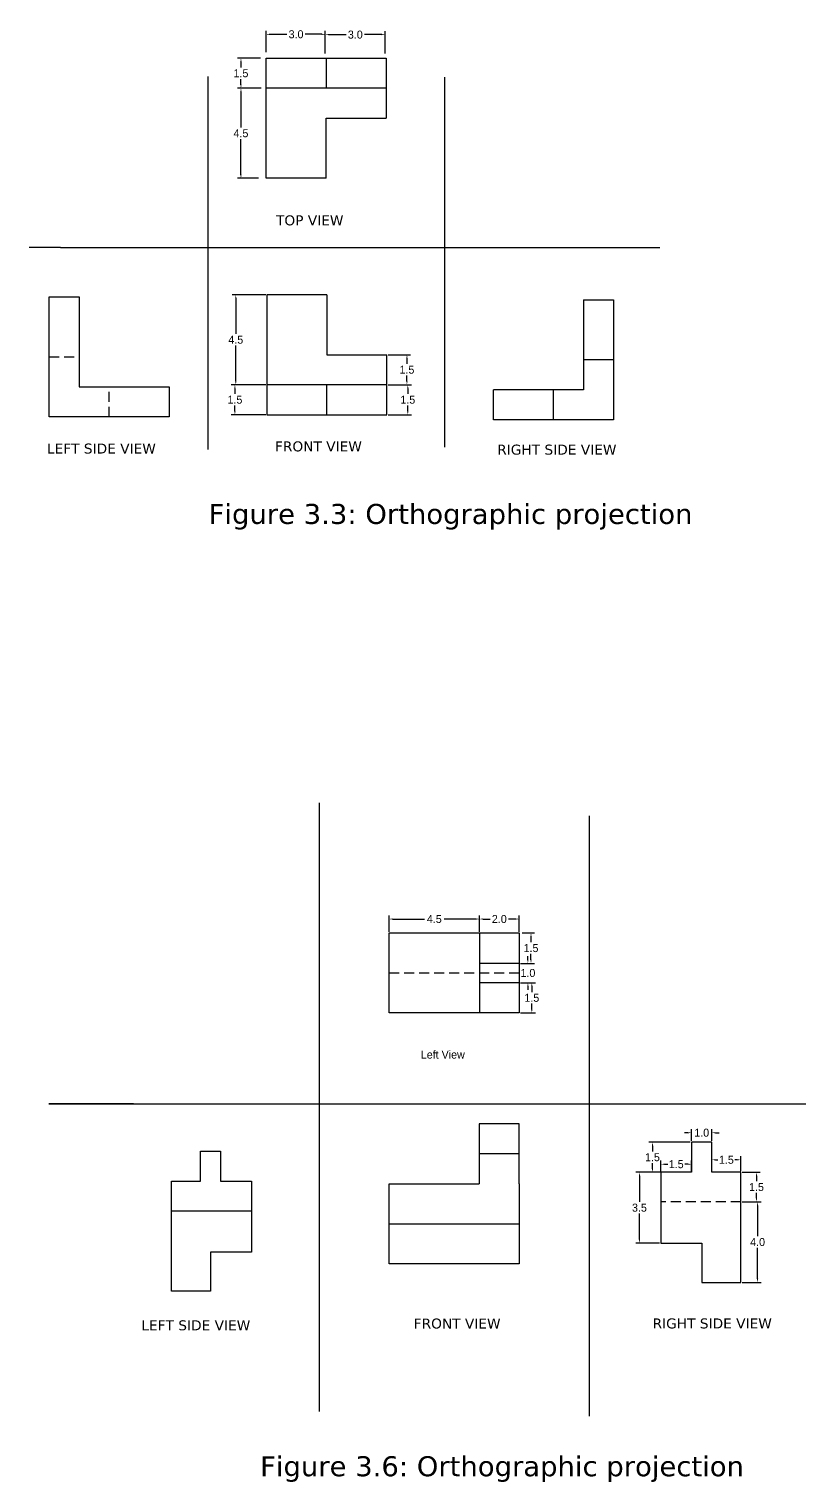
# Model space of a CAD drawing. Header units: feet. Extents: x 28 to 156, y -37 to 36.
# Drawn here: x 116.9 to 155.7, y -37 to 35.6 of the extents above; entities that cross this region are included whole.
import ezdxf

# ---------------------------------------------------------------- set-up
doc = ezdxf.new("R2010")
doc.units = ezdxf.units.FT
doc.header["$MEASUREMENT"] = 0
doc.linetypes.add('DASHED', pattern=[0.75, 0.5, -0.25])
doc.dimstyles.get("Standard").update_dxf_attribs({"dimtxt": 0.4, "dimasz": 0.18, "dimexe": 0.18, "dimexo": 0.0625, "dimgap": 0.09, "dimtad": 0, "dimtih": 1, "dimtoh": 1, "dimdec": 1, "dimzin": 0, "dimdsep": 46, "dimtxsty": 'Standard', "dimcen": 0.09, "dimadec": 0, "dimazin": 0, "dimtfac": 1, "dimtdec": 1, "dimtofl": 0, "dimtmove": 0, "dimatfit": 3, "dimfxl": 1, "dimtolj": 1, "dimtzin": 0, "dimarcsym": 0})

# ---------------------------------------------------------------- blocks, each defined once
blk = doc.blocks.new('*D15')
at = {"color": 0, "lineweight": -2}
for p, q in [((128.723, 34.473), (128.723, 35.543)), ((128.903, 35.363), (129.766, 35.363)), ((131.506, 35.363), (130.679, 35.363)), ((131.686, 34.474), (131.686, 35.543))]:
    blk.add_line(p, q, dxfattribs=at)
at = {"color": 0}
for points in [[(128.903, 35.393), (128.903, 35.333), (128.723, 35.363)], [(131.506, 35.393), (131.506, 35.333), (131.686, 35.363)]]:
    blk.add_solid(points, dxfattribs=at)
at = {"layer": 'Defpoints', "color": 0}
for p in [(131.686, 35.363), (128.723, 34.411), (131.686, 34.412)]:
    blk.add_point(p, dxfattribs=at)
at = {"color": 0, "insert": (130.223, 35.363), "char_height": 0.4, "attachment_point": 5}
blk.add_mtext('\\A1;3.0', dxfattribs=at)
blk = doc.blocks.new('*D16')
at = {"color": 0, "lineweight": -2}
for p, q in [((131.686, 34.412), (131.686, 35.527)), ((131.866, 35.347), (132.729, 35.347)), ((134.506, 35.347), (133.643, 35.347)), ((134.686, 34.412), (134.686, 35.527))]:
    blk.add_line(p, q, dxfattribs=at)
at = {"color": 0}
for points in [[(131.866, 35.377), (131.866, 35.317), (131.686, 35.347)], [(134.506, 35.377), (134.506, 35.317), (134.686, 35.347)]]:
    blk.add_solid(points, dxfattribs=at)
at = {"layer": 'Defpoints', "color": 0}
for p in [(134.686, 35.347), (131.686, 34.349), (134.686, 34.349)]:
    blk.add_point(p, dxfattribs=at)
at = {"color": 0, "insert": (133.186, 35.347), "char_height": 0.4, "attachment_point": 5}
blk.add_mtext('\\A1;3.0', dxfattribs=at)
blk = doc.blocks.new('*D17')
at = {"color": 0, "lineweight": -2}
for p, q in [((128.45, 34.166), (127.289, 34.166)), ((127.469, 33.986), (127.469, 33.706)), ((127.469, 32.846), (127.469, 33.126)), ((128.473, 32.666), (127.289, 32.666))]:
    blk.add_line(p, q, dxfattribs=at)
at = {"color": 0}
for points in [[(127.439, 33.986), (127.499, 33.986), (127.469, 34.166)], [(127.439, 32.846), (127.499, 32.846), (127.469, 32.666)]]:
    blk.add_solid(points, dxfattribs=at)
at = {"layer": 'Defpoints', "color": 0}
for p in [(128.513, 34.166), (127.469, 32.666), (128.535, 32.666)]:
    blk.add_point(p, dxfattribs=at)
at = {"color": 0, "insert": (127.469, 33.416), "char_height": 0.4, "attachment_point": 5}
blk.add_mtext('\\A1;1.5', dxfattribs=at)
blk = doc.blocks.new('*D18')
at = {"color": 0, "lineweight": -2}
for p, q in [((128.348, 32.666), (127.289, 32.666)), ((127.469, 32.486), (127.469, 30.706)), ((127.469, 28.346), (127.469, 30.126)), ((128.35, 28.166), (127.289, 28.166))]:
    blk.add_line(p, q, dxfattribs=at)
at = {"color": 0}
for points in [[(127.439, 32.486), (127.499, 32.486), (127.469, 32.666)], [(127.439, 28.346), (127.499, 28.346), (127.469, 28.166)]]:
    blk.add_solid(points, dxfattribs=at)
at = {"layer": 'Defpoints', "color": 0}
for p in [(128.41, 32.666), (127.469, 28.166), (128.412, 28.166)]:
    blk.add_point(p, dxfattribs=at)
at = {"color": 0, "insert": (127.469, 30.416), "char_height": 0.4, "attachment_point": 5}
blk.add_mtext('\\A1;4.5', dxfattribs=at)
blk = doc.blocks.new('*D19')
at = {"color": 0, "lineweight": -2}
for p, q in [((128.708, 22.347), (127.031, 22.347)), ((127.211, 22.167), (127.211, 20.387)), ((127.211, 18.027), (127.211, 19.807)), ((128.708, 17.847), (127.031, 17.847))]:
    blk.add_line(p, q, dxfattribs=at)
at = {"color": 0}
for points in [[(127.181, 22.167), (127.241, 22.167), (127.211, 22.347)], [(127.181, 18.027), (127.241, 18.027), (127.211, 17.847)]]:
    blk.add_solid(points, dxfattribs=at)
at = {"layer": 'Defpoints', "color": 0}
for p in [(128.77, 22.347), (127.211, 17.847), (128.77, 17.847)]:
    blk.add_point(p, dxfattribs=at)
at = {"color": 0, "insert": (127.211, 20.097), "char_height": 0.4, "attachment_point": 5}
blk.add_mtext('\\A1;4.5', dxfattribs=at)
blk = doc.blocks.new('*D20')
at = {"color": 0, "lineweight": -2}
for p, q in [((128.645, 17.847), (126.987, 17.847)), ((127.167, 17.667), (127.167, 17.387)), ((127.167, 16.527), (127.167, 16.807)), ((128.708, 16.347), (126.987, 16.347))]:
    blk.add_line(p, q, dxfattribs=at)
at = {"color": 0}
for points in [[(127.137, 17.667), (127.197, 17.667), (127.167, 17.847)], [(127.137, 16.527), (127.197, 16.527), (127.167, 16.347)]]:
    blk.add_solid(points, dxfattribs=at)
at = {"layer": 'Defpoints', "color": 0}
for p in [(128.708, 17.847), (127.167, 16.347), (128.77, 16.347)]:
    blk.add_point(p, dxfattribs=at)
at = {"color": 0, "insert": (127.167, 17.097), "char_height": 0.4, "attachment_point": 5}
blk.add_mtext('\\A1;1.5', dxfattribs=at)
blk = doc.blocks.new('*D21')
at = {"color": 0, "lineweight": -2}
for p, q in [((134.833, 19.347), (135.947, 19.347)), ((135.767, 19.167), (135.767, 18.887)), ((135.767, 18.027), (135.767, 18.307)), ((134.833, 17.847), (135.947, 17.847))]:
    blk.add_line(p, q, dxfattribs=at)
at = {"color": 0}
for points in [[(135.737, 19.167), (135.797, 19.167), (135.767, 19.347)], [(135.737, 18.027), (135.797, 18.027), (135.767, 17.847)]]:
    blk.add_solid(points, dxfattribs=at)
at = {"layer": 'Defpoints', "color": 0}
for p in [(134.77, 19.347), (134.77, 17.847), (135.767, 17.847)]:
    blk.add_point(p, dxfattribs=at)
at = {"color": 0, "insert": (135.767, 18.597), "char_height": 0.4, "attachment_point": 5}
blk.add_mtext('\\A1;1.5', dxfattribs=at)
blk = doc.blocks.new('*D22')
at = {"color": 0, "lineweight": -2}
for p, q in [((134.895, 17.847), (135.991, 17.847)), ((135.811, 17.667), (135.811, 17.387)), ((135.811, 16.527), (135.811, 16.807)), ((134.833, 16.347), (135.991, 16.347))]:
    blk.add_line(p, q, dxfattribs=at)
at = {"color": 0}
for points in [[(135.781, 17.667), (135.841, 17.667), (135.811, 17.847)], [(135.781, 16.527), (135.841, 16.527), (135.811, 16.347)]]:
    blk.add_solid(points, dxfattribs=at)
at = {"layer": 'Defpoints', "color": 0}
for p in [(134.833, 17.847), (134.77, 16.347), (135.811, 16.347)]:
    blk.add_point(p, dxfattribs=at)
at = {"color": 0, "insert": (135.811, 17.097), "char_height": 0.4, "attachment_point": 5}
blk.add_mtext('\\A1;1.5', dxfattribs=at)
blk = doc.blocks.new('*D44')
at = {"color": 0, "lineweight": -2}
for p, q in [((134.877, -9.491), (134.877, -8.678)), ((139.394, -9.491), (139.394, -8.678)), ((135.057, -8.858), (136.646, -8.858)), ((139.214, -8.858), (137.626, -8.858))]:
    blk.add_line(p, q, dxfattribs=at)
at = {"color": 0}
for points in [[(135.057, -8.828), (135.057, -8.888), (134.877, -8.858)], [(139.214, -8.828), (139.214, -8.888), (139.394, -8.858)]]:
    blk.add_solid(points, dxfattribs=at)
at = {"layer": 'Defpoints', "color": 0}
for p in [(139.394, -8.858), (134.877, -9.553), (139.394, -9.553)]:
    blk.add_point(p, dxfattribs=at)
at = {"color": 0, "insert": (137.136, -8.858), "char_height": 0.4, "attachment_point": 5}
blk.add_mtext('\\A1;4.5', dxfattribs=at)
blk = doc.blocks.new('*D45')
at = {"color": 0, "lineweight": -2}
for p, q in [((139.394, -9.491), (139.394, -8.678)), ((141.377, -9.491), (141.377, -8.678)), ((139.574, -8.858), (139.929, -8.858)), ((141.197, -8.858), (140.842, -8.858))]:
    blk.add_line(p, q, dxfattribs=at)
at = {"color": 0}
for points in [[(139.574, -8.828), (139.574, -8.888), (139.394, -8.858)], [(141.197, -8.828), (141.197, -8.888), (141.377, -8.858)]]:
    blk.add_solid(points, dxfattribs=at)
at = {"layer": 'Defpoints', "color": 0}
for p in [(141.377, -8.858), (139.394, -9.553), (141.377, -9.553)]:
    blk.add_point(p, dxfattribs=at)
at = {"color": 0, "insert": (140.386, -8.858), "char_height": 0.4, "attachment_point": 5}
blk.add_mtext('\\A1;2.0', dxfattribs=at)
blk = doc.blocks.new('*D46')
at = {"color": 0, "lineweight": -2}
for p, q in [((141.534, -9.553), (142.15, -9.553)), ((141.97, -9.733), (141.97, -10.023)), ((141.97, -10.893), (141.97, -10.603)), ((141.534, -11.073), (142.15, -11.073))]:
    blk.add_line(p, q, dxfattribs=at)
at = {"color": 0}
for points in [[(141.94, -9.733), (142, -9.733), (141.97, -9.553)], [(141.94, -10.893), (142, -10.893), (141.97, -11.073)]]:
    blk.add_solid(points, dxfattribs=at)
at = {"layer": 'Defpoints', "color": 0}
for p in [(141.471, -9.553), (141.97, -9.553), (141.471, -11.073)]:
    blk.add_point(p, dxfattribs=at)
at = {"color": 0, "insert": (141.97, -10.313), "char_height": 0.4, "attachment_point": 5}
blk.add_mtext('\\A1;1.5', dxfattribs=at)
blk = doc.blocks.new('*D47')
at = {"color": 0, "lineweight": -2}
for p, q in [((141.44, -12.04), (142.192, -12.04)), ((142.012, -12.22), (142.012, -12.507)), ((141.44, -13.553), (142.192, -13.553)), ((142.012, -13.373), (142.012, -13.087))]:
    blk.add_line(p, q, dxfattribs=at)
at = {"color": 0}
for points in [[(141.982, -12.22), (142.042, -12.22), (142.012, -12.04)], [(141.982, -13.373), (142.042, -13.373), (142.012, -13.553)]]:
    blk.add_solid(points, dxfattribs=at)
at = {"layer": 'Defpoints', "color": 0}
for p in [(141.377, -12.04), (141.377, -13.553), (142.012, -13.553)]:
    blk.add_point(p, dxfattribs=at)
at = {"color": 0, "insert": (142.012, -12.797), "char_height": 0.4, "attachment_point": 5}
blk.add_mtext('\\A1;1.5', dxfattribs=at)
blk = doc.blocks.new('*D48')
at = {"color": 0, "lineweight": -2}
for p, q in [((141.816, -10.893), (141.816, -10.713)), ((141.44, -11.073), (141.996, -11.073)), ((141.44, -12.04), (141.996, -12.04)), ((141.816, -12.22), (141.816, -12.4))]:
    blk.add_line(p, q, dxfattribs=at)
at = {"color": 0}
for points in [[(141.786, -10.893), (141.846, -10.893), (141.816, -11.073)], [(141.786, -12.22), (141.846, -12.22), (141.816, -12.04)]]:
    blk.add_solid(points, dxfattribs=at)
at = {"layer": 'Defpoints', "color": 0}
for p in [(141.377, -11.073), (141.377, -12.04), (141.816, -12.04)]:
    blk.add_point(p, dxfattribs=at)
at = {"color": 0, "insert": (141.816, -11.557), "char_height": 0.4, "attachment_point": 5}
blk.add_mtext('\\A1;1.0', dxfattribs=at)
blk = doc.blocks.new('*D49')
at = {"color": 0, "lineweight": -2}
for p, q in [((148.463, -21.456), (148.463, -20.934)), ((149.998, -21.456), (149.998, -20.934)), ((148.643, -21.114), (148.807, -21.114)), ((149.818, -21.114), (149.654, -21.114))]:
    blk.add_line(p, q, dxfattribs=at)
at = {"color": 0}
for points in [[(148.643, -21.084), (148.643, -21.144), (148.463, -21.114)], [(149.818, -21.084), (149.818, -21.144), (149.998, -21.114)]]:
    blk.add_solid(points, dxfattribs=at)
at = {"layer": 'Defpoints', "color": 0}
for p in [(148.463, -21.519), (149.998, -21.114), (149.998, -21.519)]:
    blk.add_point(p, dxfattribs=at)
at = {"color": 0, "insert": (149.231, -21.114), "char_height": 0.4, "attachment_point": 5}
blk.add_mtext('\\A1;1.5', dxfattribs=at)
blk = doc.blocks.new('*D50')
at = {"color": 0, "lineweight": -2}
for p, q in [((149.818, -19.541), (149.638, -19.541)), ((149.998, -19.95), (149.998, -19.361)), ((151.011, -19.95), (151.011, -19.361)), ((151.191, -19.541), (151.371, -19.541))]:
    blk.add_line(p, q, dxfattribs=at)
at = {"color": 0}
for points in [[(149.818, -19.511), (149.818, -19.571), (149.998, -19.541)], [(151.191, -19.511), (151.191, -19.571), (151.011, -19.541)]]:
    blk.add_solid(points, dxfattribs=at)
at = {"layer": 'Defpoints', "color": 0}
for p in [(151.011, -19.541), (149.998, -20.013), (151.011, -20.013)]:
    blk.add_point(p, dxfattribs=at)
at = {"color": 0, "insert": (150.505, -19.541), "char_height": 0.4, "attachment_point": 5}
blk.add_mtext('\\A1;1.0', dxfattribs=at)
blk = doc.blocks.new('*D51')
at = {"color": 0, "lineweight": -2}
for p, q in [((151.011, -21.456), (151.011, -20.713)), ((151.191, -20.893), (151.314, -20.893)), ((152.283, -20.893), (152.161, -20.893)), ((152.463, -21.456), (152.463, -20.713))]:
    blk.add_line(p, q, dxfattribs=at)
at = {"color": 0}
for points in [[(151.191, -20.863), (151.191, -20.923), (151.011, -20.893)], [(152.283, -20.863), (152.283, -20.923), (152.463, -20.893)]]:
    blk.add_solid(points, dxfattribs=at)
at = {"layer": 'Defpoints', "color": 0}
for p in [(152.463, -20.893), (151.011, -21.519), (152.463, -21.519)]:
    blk.add_point(p, dxfattribs=at)
at = {"color": 0, "insert": (151.737, -20.893), "char_height": 0.4, "attachment_point": 5}
blk.add_mtext('\\A1;1.5', dxfattribs=at)
blk = doc.blocks.new('*D52')
at = {"color": 0, "lineweight": -2}
for p, q in [((149.936, -20.013), (147.863, -20.013)), ((148.043, -20.193), (148.043, -20.476)), ((148.043, -21.339), (148.043, -21.056)), ((149.936, -21.519), (147.863, -21.519))]:
    blk.add_line(p, q, dxfattribs=at)
at = {"color": 0}
for points in [[(148.013, -20.193), (148.073, -20.193), (148.043, -20.013)], [(148.013, -21.339), (148.073, -21.339), (148.043, -21.519)]]:
    blk.add_solid(points, dxfattribs=at)
at = {"layer": 'Defpoints', "color": 0}
for p in [(149.998, -20.013), (148.043, -21.519), (149.998, -21.519)]:
    blk.add_point(p, dxfattribs=at)
at = {"color": 0, "insert": (148.043, -20.766), "char_height": 0.4, "attachment_point": 5}
blk.add_mtext('\\A1;1.5', dxfattribs=at)
blk = doc.blocks.new('*D53')
at = {"color": 0, "lineweight": -2}
for p, q in [((148.401, -21.519), (147.211, -21.519)), ((147.391, -21.699), (147.391, -22.998)), ((147.391, -24.877), (147.391, -23.578)), ((148.401, -25.057), (147.211, -25.057))]:
    blk.add_line(p, q, dxfattribs=at)
at = {"color": 0}
for points in [[(147.361, -21.699), (147.421, -21.699), (147.391, -21.519)], [(147.361, -24.877), (147.421, -24.877), (147.391, -25.057)]]:
    blk.add_solid(points, dxfattribs=at)
at = {"layer": 'Defpoints', "color": 0}
for p in [(148.463, -21.519), (147.391, -25.057), (148.463, -25.057)]:
    blk.add_point(p, dxfattribs=at)
at = {"color": 0, "insert": (147.391, -23.288), "char_height": 0.4, "attachment_point": 5}
blk.add_mtext('\\A1;3.5', dxfattribs=at)
blk = doc.blocks.new('*D54')
at = {"color": 0, "lineweight": -2}
for p, q in [((152.526, -21.519), (153.425, -21.519)), ((153.245, -21.699), (153.245, -21.966)), ((152.526, -22.994), (153.425, -22.994)), ((153.245, -22.814), (153.245, -22.546))]:
    blk.add_line(p, q, dxfattribs=at)
at = {"color": 0}
for points in [[(153.215, -21.699), (153.275, -21.699), (153.245, -21.519)], [(153.215, -22.814), (153.275, -22.814), (153.245, -22.994)]]:
    blk.add_solid(points, dxfattribs=at)
at = {"layer": 'Defpoints', "color": 0}
for p in [(152.463, -21.519), (152.463, -22.994), (153.245, -22.994)]:
    blk.add_point(p, dxfattribs=at)
at = {"color": 0, "insert": (153.245, -22.256), "char_height": 0.4, "attachment_point": 5}
blk.add_mtext('\\A1;1.5', dxfattribs=at)
blk = doc.blocks.new('*D55')
at = {"color": 0, "lineweight": -2}
for p, q in [((152.526, -22.994), (153.479, -22.994)), ((153.299, -23.174), (153.299, -24.716)), ((153.299, -26.839), (153.299, -25.296)), ((152.526, -27.019), (153.479, -27.019))]:
    blk.add_line(p, q, dxfattribs=at)
at = {"color": 0}
for points in [[(153.269, -23.174), (153.329, -23.174), (153.299, -22.994)], [(153.269, -26.839), (153.329, -26.839), (153.299, -27.019)]]:
    blk.add_solid(points, dxfattribs=at)
at = {"layer": 'Defpoints', "color": 0}
for p in [(152.463, -22.994), (152.463, -27.019), (153.299, -27.019)]:
    blk.add_point(p, dxfattribs=at)
at = {"color": 0, "insert": (153.299, -25.006), "char_height": 0.4, "attachment_point": 5}
blk.add_mtext('\\A1;4.0', dxfattribs=at)

msp = doc.modelspace()

# ---------------------------------------------------------------- linework, layer by layer
for p, q in [((131.723, 34.166), (131.723, 32.666)), ((125.818, 33.257), (125.818, 14.614)), ((137.653, 33.218), (137.653, 14.729)), ((134.723, 32.666), (128.723, 32.666)), ((118.454, 24.706), (116.874, 24.706)), ((118.454, 24.706), (148.41, 24.706)), ((146.089, 19.097), (144.589, 19.097)), ((134.77, 17.847), (128.77, 17.847)), ((131.77, 16.347), (131.77, 17.847)), ((143.089, 16.097), (143.089, 17.597)), ((131.377, -3.047), (131.377, -33.466)), ((144.89, -33.71), (144.89, -3.697)), ((139.394, -9.553), (139.394, -13.553)), ((141.377, -11.073), (139.394, -11.073)), ((141.377, -12.04), (139.394, -12.04)), ((118.759, -18.094), (155.717, -18.094)), ((141.379, -19.101), (139.385, -19.101)), ((139.385, -19.101), (139.385, -22.088)), ((141.379, -22.088), (141.379, -19.101)), ((151.011, -20.013), (149.998, -20.013)), ((149.998, -20.013), (149.998, -21.519)), ((151.011, -21.519), (151.011, -20.013)), ((125.441, -21.964), (125.441, -20.458)), ((125.441, -20.458), (126.454, -20.458)), ((126.454, -20.458), (126.454, -21.964)), ((141.379, -20.595), (139.385, -20.595)), ((149.998, -21.519), (148.463, -21.519)), ((148.463, -21.519), (148.463, -25.057)), ((152.463, -21.519), (151.011, -21.519)), ((123.989, -21.964), (125.441, -21.964)), ((126.454, -21.964), (127.989, -21.964)), ((127.989, -21.964), (127.989, -25.503)), ((134.879, -22.088), (139.385, -22.088)), ((123.989, -23.44), (127.989, -23.44)), ((134.879, -24.088), (141.379, -24.088)), ((148.463, -25.057), (150.513, -25.057)), ((150.513, -25.057), (150.513, -27.019)), ((127.989, -25.503), (125.94, -25.503)), ((125.94, -25.503), (125.94, -27.464)), ((125.94, -27.464), (123.989, -27.464)), ((150.513, -27.019), (152.463, -27.019))]:
    msp.add_line(p, q)
at = {"linetype": 'DASHED'}
for p, q in [((117.88, 19.239), (119.38, 19.239)), ((120.88, 16.239), (120.88, 17.739)), ((134.877, -11.553), (141.377, -11.553)), ((152.463, -22.994), (148.463, -22.994))]:
    msp.add_line(p, q, dxfattribs=at)
for points in [[(131.723, 28.166), (128.723, 28.166), (128.723, 34.166), (134.723, 34.166), (134.723, 31.166)], [(131.723, 28.166), (131.723, 31.166), (134.723, 31.166)], [(123.88, 17.739), (123.88, 16.239), (117.88, 16.239), (117.88, 22.239), (119.38, 22.239)], [(119.38, 22.239), (119.38, 17.739), (123.88, 17.739)], [(131.77, 22.347), (128.77, 22.347), (128.77, 16.347), (134.77, 16.347), (134.77, 19.347)], [(131.77, 22.347), (131.77, 19.347), (134.77, 19.347)], [(144.589, 22.097), (146.089, 22.097), (146.089, 16.097), (140.089, 16.097), (140.089, 17.597)], [(144.589, 22.097), (144.589, 17.597), (140.089, 17.597)], [(152.463, -27.019), (152.463, -21.519)], [(123.989, -27.464), (123.989, -21.964)], [(141.379, -22.088), (141.379, -26.088), (134.879, -26.088), (134.879, -22.088)]]:
    msp.add_lwpolyline(points)
for points in [[(134.877, -9.553), (141.377, -9.553), (141.377, -13.553), (134.877, -13.553)], [(117.863, -18.094), (122.096, -18.094), (122.096, -18.094), (117.863, -18.094)]]:
    msp.add_lwpolyline(points, close=True)

# ---------------------------------------------------------------- texts
at = {"attachment_point": 1}
for s, insert, char_height, width in [('{\\fVerdana|b0|i0|c0|p34;TOP VIEW}', (129.221, 26.315), 0.5, 3.50109), ('{\\fVerdana|b0|i0|c0|p34;LEFT SIDE VIEW}', (117.766, 14.908), 0.5, 5.91427), ('{\\fVerdana|b0|i0|c0|p34;FRONT VIEW}', (129.17, 15.017), 0.5, 4.64734), ('{\\fVerdana|b0|i0|c0|p34;RIGHT SIDE VIEW}', (140.28, 14.854), 0.5, 6.35197), ('{\\fVerdana|b0|i0|c0|p34;Figure 3.3: Orthographic projection}', (125.852, 11.89), 1, 26.01692), ('Left View', (136.46, -15.435), 0.4, 3.79917), ('{\\fVerdana|b0|i0|c0|p34;LEFT SIDE VIEW}', (122.488, -28.916), 0.5, 5.91427), ('{\\fVerdana|b0|i0|c0|p34;FRONT VIEW}', (136.106, -28.826), 0.5, 4.64734), ('{\\fVerdana|b0|i0|c0|p34;RIGHT SIDE VIEW}', (148.048, -28.822), 0.5, 6.35197), ('{\\fVerdana|b0|i0|c0|p34;Figure 3.6: Orthographic projection}', (128.426, -35.71), 1, 24.82316)]:
    msp.add_mtext(s, dxfattribs=dict(at, insert=insert, char_height=char_height, width=width))

# ---------------------------------------------------------------- dimensions: what is measured, and where the dimension line sits
dim = msp.add_linear_dim(base=(131.686, 35.363), p1=(128.723, 34.411), p2=(131.686, 34.412), dimstyle='Standard')
dim.commit()
dim.dimension.update_dxf_attribs({"geometry": '*D15', "text_midpoint": (130.223, 35.363), "dimtype": 160})
for base, p1, p2, picture, middle in [((134.686, 35.347), (131.686, 34.349), (134.686, 34.349), '*D16', (133.186, 35.347)), ((139.394, -8.858), (134.877, -9.553), (139.394, -9.553), '*D44', (137.136, -8.858)), ((141.377, -8.858), (139.394, -9.553), (141.377, -9.553), '*D45', (140.386, -8.858)), ((151.011, -19.541), (149.998, -20.013), (151.011, -20.013), '*D50', (150.505, -19.541)), ((149.998, -21.114), (148.463, -21.519), (149.998, -21.519), '*D49', (149.231, -21.114)), ((152.463, -20.893), (151.011, -21.519), (152.463, -21.519), '*D51', (151.737, -20.893))]:
    dim = msp.add_linear_dim(base=base, p1=p1, p2=p2, dimstyle='Standard')
    dim.commit()
    dim.dimension.update_dxf_attribs({"geometry": picture, "text_midpoint": middle})
for base, p1, p2, picture, middle in [((127.469, 32.666), (128.513, 34.166), (128.535, 32.666), '*D17', (127.469, 33.416)), ((127.469, 28.166), (128.41, 32.666), (128.412, 28.166), '*D18', (127.469, 30.416)), ((127.211, 17.847), (128.77, 22.347), (128.77, 17.847), '*D19', (127.211, 20.097)), ((135.767, 17.847), (134.77, 19.347), (134.77, 17.847), '*D21', (135.767, 18.597)), ((127.167, 16.347), (128.708, 17.847), (128.77, 16.347), '*D20', (127.167, 17.097)), ((135.811, 16.347), (134.833, 17.847), (134.77, 16.347), '*D22', (135.811, 17.097)), ((141.97, -9.553), (141.471, -11.073), (141.471, -9.553), '*D46', (141.97, -10.313)), ((141.816, -12.04), (141.377, -11.073), (141.377, -12.04), '*D48', (141.816, -11.557)), ((142.012, -13.553), (141.377, -12.04), (141.377, -13.553), '*D47', (142.012, -12.797)), ((148.043, -21.519), (149.998, -20.013), (149.998, -21.519), '*D52', (148.043, -20.766)), ((147.391, -25.057), (148.463, -21.519), (148.463, -25.057), '*D53', (147.391, -23.288)), ((153.245, -22.994), (152.463, -21.519), (152.463, -22.994), '*D54', (153.245, -22.256)), ((153.299, -27.019), (152.463, -22.994), (152.463, -27.019), '*D55', (153.299, -25.006))]:
    dim = msp.add_linear_dim(base=base, p1=p1, p2=p2, angle=90, dimstyle='Standard')
    dim.commit()
    dim.dimension.update_dxf_attribs({"geometry": picture, "text_midpoint": middle})

doc.saveas('drawing.dxf')
